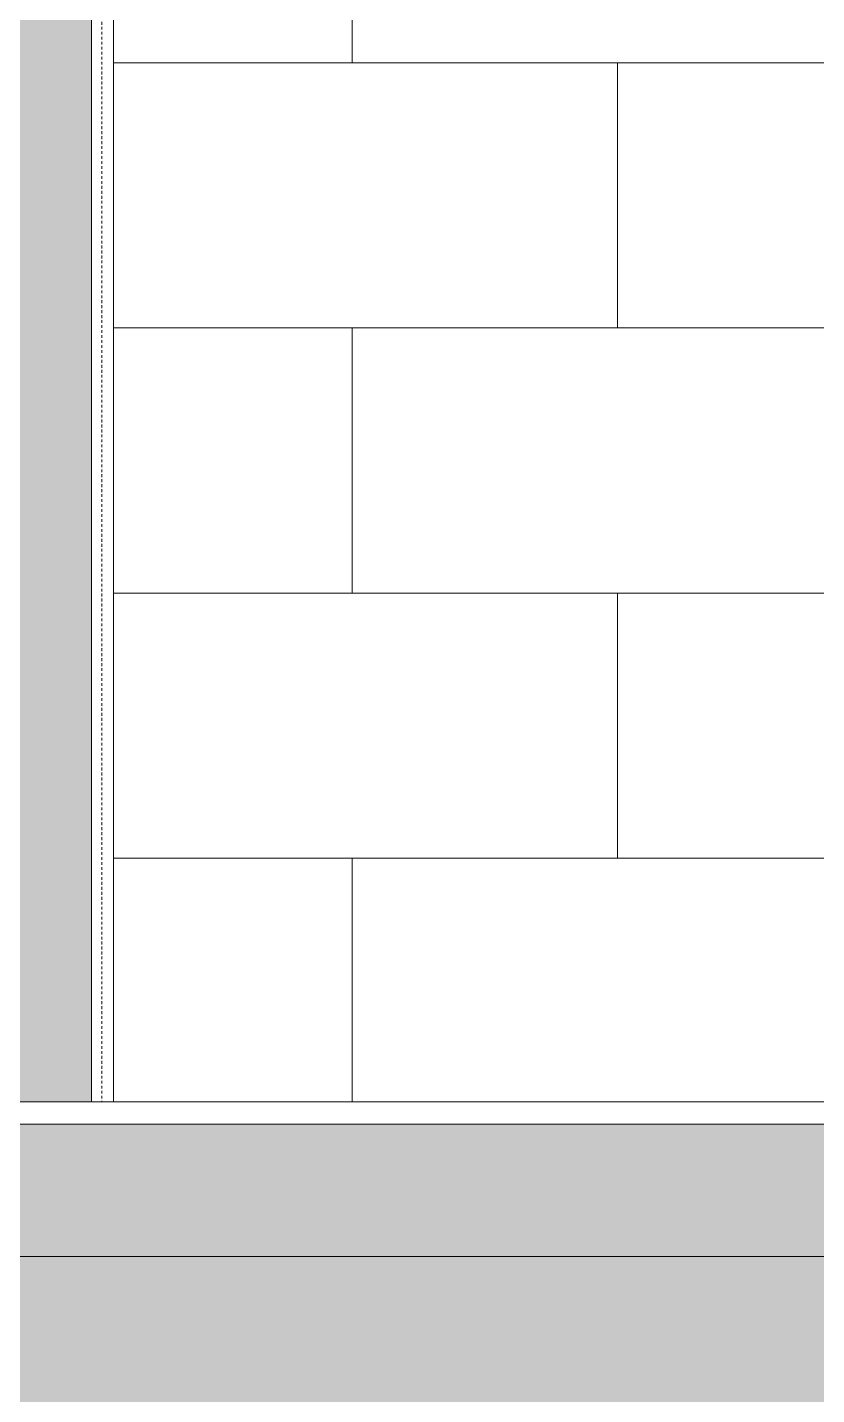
# Model space of a CAD drawing. Header units: inches. Extents: x 21386 to 98546, y -290 to 853.
# Drawn here: x 36181.1 to 36216.9, y -12.2 to 49.6 of the extents above; entities that cross this region are included whole.
import ezdxf

# ---------------------------------------------------------------- set-up
doc = ezdxf.new("R2010")
doc.units = ezdxf.units.IN
doc.header["$MEASUREMENT"] = 0
doc.linetypes.add('Grid Line 1_2_', pattern=[0.8749999999999999, 0.4999999999999999, -0.125, 0.125, -0.125])
doc.linetypes.add('Hidden 1_8_', pattern=[0.1875, 0.125, -0.06249999999999999])
for name, color, linetype, lineweight in [('A-FLOR', 192, 'Continuous', 13), ('A-FLOR-LEVL', 51, 'Continuous', 9), ('A-FLOR-PATT', 8, 'Continuous', 25), ('A-WALL-PATT', 111, 'Continuous', 25), ('C-TOPO', 7, 'Continuous', 13), ('I-WALL', 2, 'Continuous', 13), ('S-COLS', 52, 'Continuous', 13)]:
    doc.layers.add(name, color=color, linetype=linetype, lineweight=lineweight)

# ---------------------------------------------------------------- blocks, each defined once
blk = doc.blocks.new('Locker Rooms and Restrooms_rvt-4-Building Section - East_West looking South')
at = {"layer": 'A-WALL-PATT', "lineweight": 9}
h = blk.add_hatch(dxfattribs=at)
h.set_pattern_fill('FP_57', color=8, style=0, pattern_type=2)
h.set_pattern_definition([(0, (-87188.195, 12), (-48, 24), [48, 0, 0, 0]), (90, (-87164.195, 0), (-48, 2.939152317953648e-15), [12, -12]), (90, (-87176.195, 12), (-48, 2.939152317953648e-15), [12, -12]), (90, (-87152.195, 12), (-48, 2.939152317953648e-15), [12, -12]), (0, (-87188.195, 24), (-48, 24), [48, 0, 0, 0]), (90, (-87140.195, 0), (-48, 2.939152317953648e-15), [12, -12])])
h.paths.add_polyline_path([(-25521.66250732252, 1.000000000000455), (-25482.26522535242, 1.000000000000455), (-25482.26522535242, 96.19668249214281), (-25561.76522535241, 96.19668249214281), (-25561.76522535241, 1.000000000000455), (-25556.75525732251, 1.000000000000455)], flags=0)
h.paths.add_polyline_path([(-25529.10105628207, 26.43753689481309), (-25529.10105628207, 42.68753689481263), (-25497.10105628207, 42.68753689481263), (-25497.10105628207, 26.43753689481309), (-25521.66250732252, 26.43753689481309)], flags=0)
blk = doc.blocks.new('Struct_Xcel_Sports Complex_rvt-4-Building Section - East_West looking South')
at = {"layer": 'A-FLOR-PATT', "lineweight": 9}
h = blk.add_hatch(dxfattribs=at)
h.set_pattern_fill('FP_58', color=256, style=0, pattern_type=2)
h.set_pattern_definition([(49.99999999999999, (-87780.871, 98.42), (55.08540092433552, -4.819842010399984), [5.76, -63.36]), (355, (-87780.871, 98.42), (-10.65568887076341, 57.76853117995548), [4.608000000000001, -50.688]), (100.451, (-87776.281, 98.01799999999999), (44.42946763329039, 52.94866132228842), [4.895, -53.848]), (46.184, (-87780.871, 113.78), (81.96444173651602, -12.71212223907837), [8.64, -95.04]), (96.636, (-87774.041, 112.721), (71.78149636030851, 74.81237833590787), [7.343, -80.77199999999999]), (351.184, (-87780.871, 113.78), (71.78194683429966, 74.81243234033883), [6.912000000000001, -76.032]), (21, (-87773.19099999999, 109.94), (45.84207144938917, -30.92146111083851), [5.76, -63.36]), (326, (-87773.19099999999, 109.94), (18.68706418402729, 55.69147629738364), [4.608000000000001, -50.688]), (71.45100000000001, (-87769.371, 107.363), (64.52890835799828, 24.77010932808051), [4.895, -53.848]), (37.50000000000001, (-87780.871, 98.42), (0.933894640541661, 25.56681620382889), [2.534, -47.53899999999999, 2.534, -48.922, -50.88]), (37.50000000000001, (-87780.871, 98.42), (0.933894640541661, 25.56681620382889), [-101.53, 2.534, -48.346]), (7.499999999999999, (-87780.871, 98.42), (20.20403996418253, 30.29130269773347), [2.534, -26.803, 2.534, -46.387, -19.392]), (7.499999999999999, (-87780.871, 98.42), (20.20403996418253, 30.29130269773347), [-78.259, 2.534, -16.858]), (327.5, (-87797.998, 98.42), (40.99778450279307, -1.732402627145404), [2.534, -16.666, 2.534, -57.37, -79.488]), (327.5, (-87797.998, 98.42), (40.99778450279307, -1.732402627145404), [-79.104, 2.534, -76.954]), (317.5, (-87805.67800000001, 98.42), (44.78888311775997, 7.687838582048734), [2.534, -22.426, 2.534, -37.248, -56.448]), (317.5, (-87805.67800000001, 98.42), (44.78888311775997, 7.687838582048734), [-64.742, 2.534, -53.91399999999999])])
h.paths.add_polyline_path([(-26273.39022535241, -5.999999999999999), (-22066.14022535248, -5.999999999999999), (-22066.14022535248, 0), (-26273.39022535241, 0), (-26273.39022535241, -1.695743620673511)], flags=0)
at = {"layer": 'A-FLOR', "color": 7}
for p, q in [((-22066.14022535249, 0), (-26273.39022535241, 0)), ((-26273.39022535241, -5.999999999999999), (-22066.14022535249, -5.999999999999999))]:
    blk.add_line(p, q, dxfattribs=at)
blk = doc.blocks.new('C-Channel-Column - C10X25-1255484-Building Section - East_West looking South')
at = {"layer": 'S-COLS', "color": 8, "linetype": 'Hidden 1_8_', "lineweight": 9}
blk.add_line((-25562.29122535241, 96.67968749999538), (-25562.29122535241, 1.000000000000295), dxfattribs=at)

msp = doc.modelspace()

# ---------------------------------------------------------------- hatches: boundary and pattern name
at = {"layer": 'A-WALL-PATT', "lineweight": 9}
h = msp.add_hatch(dxfattribs=at)
h.set_pattern_fill('FP_47', color=8, style=0, pattern_type=2)
h.set_pattern_definition([(90, (-86666.32, -1108), (-193, -193), [48, -145]), (180, (-86666.32, -1108), (-2.363568322354392e-14, -193), [96.25, -96.75]), (270, (-86762.57, -1060), (-193, -193), [48, -145]), (180, (-86666.32, -1060), (-2.363568322354392e-14, -193), [96.25, -96.75]), (270, (-86762.82, -1060), (-193, -193), [48, -145]), (180, (-86762.82, -1060), (-2.363568322354392e-14, -193), [96.25, -96.75]), (90, (-86859.07, -1108), (-193, -193), [48, -145]), (180, (-86762.82, -1108), (-2.363568322354392e-14, -193), [96.25, -96.75]), (90, (-86714.32, -1059.75), (-193, -193), [48, -145]), (180, (-86666.07, -1059.75), (-2.363568322354392e-14, -193), [48.25, -144.75]), (180, (-86666.07, -1011.75), (-2.363568322354392e-14, -193), [48.25, -144.75]), (90, (-86810.82, -1059.75), (-193, -193), [48, -145]), (180, (-86714.57, -1059.75), (-2.363568322354392e-14, -193), [96.25, -96.75]), (270, (-86714.57, -1011.75), (-193, -193), [48, -145]), (180, (-86714.57, -1011.75), (-2.363568322354392e-14, -193), [96.25, -96.75]), (180, (-86811.07, -1059.75), (-2.363568322354392e-14, -193), [48, -145]), (270, (-86811.07, -1011.75), (-193, -193), [48, -145]), (180, (-86811.07, -1011.75), (-2.363568322354392e-14, -193), [48, -145]), (90, (-86666.32, -1011.5), (-193, -193), [48, -145]), (180, (-86666.32, -1011.5), (-2.363568322354392e-14, -193), [96.25, -96.75]), (270, (-86762.57, -963.5), (-193, -193), [48, -145]), (180, (-86666.32, -963.5), (-2.363568322354392e-14, -193), [96.25, -96.75]), (270, (-86762.82, -963.5), (-193, -193), [48, -145]), (180, (-86762.82, -963.5), (-2.363568322354392e-14, -193), [96.25, -96.75]), (270, (-86859.07, -963.5), (-193, -193), [48, -145]), (180, (-86762.82, -1011.5), (-2.363568322354392e-14, -193), [96.25, -96.75]), (90, (-86714.32, -963.25), (-193, -193), [48, -145]), (180, (-86666.07, -963.25), (-2.363568322354392e-14, -193), [48.25, -144.75]), (180, (-86666.07, -915.25), (-2.363568322354392e-14, -193), [48.25, -144.75]), (90, (-86810.82, -963.25), (-193, -193), [48, -145]), (180, (-86714.57, -963.25), (-2.363568322354392e-14, -193), [96.25, -96.75]), (270, (-86714.57, -915.25), (-193, -193), [48, -145]), (180, (-86714.57, -915.25), (-2.363568322354392e-14, -193), [96.25, -96.75]), (180, (-86811.07, -963.25), (-2.363568322354392e-14, -193), [48, -145]), (270, (-86811.07, -915.25), (-193, -193), [48, -145]), (180, (-86811.07, -915.25), (-2.363568322354392e-14, -193), [48, -145])])
h.paths.add_polyline_path([(37002.21854632435, 1.000000000000455), (37116.78911926091, 1.000000000000455), (37116.78911926091, 98.24999999999112), (37122.16431809542, 98.27314087074204), (37068.66140319168, 156.3115905518439), (36928.91411926091, 4.68718237938151), (36928.91411926091, 1.000000000000455), (36999.13556033223, 1.000000000000455)], flags=0)
h.paths.add_polyline_path([(36825.26112943904, 1.000000000000455), (36827.28911926093, 1.000000000000455), (36827.28911926093, 98.24999999998975), (36903.91411926091, 98.24999999998975), (36903.91411926091, 1.000000000000455), (36918.91411926091, 1.000000000000455), (36918.91411926091, 176.0000000000002), (36801.17638071324, 176.0000000000002), (36797.44909639544, 164.3125000002658), (36802.13531492341, 164.3125000002624), (36802.1978149234, 160.1875000002644), (36802.32281492341, 160.1875000002644), (36802.32281492341, 157.5625000002665), (36824.1978149234, 157.5625000002665), (36824.1978149234, 155.9999999999843), (36826.19781492339, 155.9999999999843), (36826.19781492339, 113.999999999987), (36795.673643346, 113.9285916745064), (36795.18024067841, 113.1064708652625), (36795.02938122088, 112.5011346713331), (36794.36022132685, 108.2388370881399), (36794.13887245473, 104.3854613441219), (36794.12361929753, 101.3124999999902), (36786.19781492336, 101.3124999999902), (36786.23012969854, 105.7220063793272), (36785.97195964611, 109.0472636222514), (36785.13846207585, 113.3049788840094), (36784.62529671919, 113.999999999987), (36754.19781492339, 114.0183915586785), (36754.19781492339, 155.9999999999843), (36756.19781492339, 155.9999999999843), (36756.19781492339, 157.5625000002665), (36778.0728149234, 157.5625000002665), (36778.14603822811, 160.1875000002644), (36778.2603149234, 160.1875000002644), (36778.32281492341, 164.3125000002624), (36782.946212505, 164.3135063793268), (36779.21924913357, 176.0000000000002), (36639.41411926091, 176.0000000000002), (36639.41411926091, 1.000000000000455), (36786.62583729081, 1.000000000000455)], flags=0)
h.paths.add_polyline_path([(36628.03911926092, 1.000000000000455), (36629.41411926091, 1.000000000000455), (36629.41411926091, 176.0000000000002), (36349.91411926091, 176.0000000000002), (36349.91411926091, 1.000000000000455), (36586.03911926091, 1.000000000000455), (36586.03911926091, 98.24999999998975), (36628.03911926092, 98.24999999998975), (36628.03911926092, 76.42625637932677)], flags=0)
h.paths.add_polyline_path([(36339.91411926091, 1.000000000000455), (36339.91411926091, 176.0000000000002), (36135.60898938814, 176.0000000000002), (36131.88170507034, 164.3125000002658), (36136.56792359833, 164.3125000002624), (36136.63042359833, 160.1875000002644), (36136.75542359833, 160.1875000002644), (36136.75542359833, 157.5625000002665), (36158.63042359833, 157.5625000002665), (36158.63042359833, 155.9999999999843), (36160.63042359834, 155.9999999999843), (36160.63042359834, 113.999999999987), (36130.10625195153, 113.9285915775483), (36129.59046747763, 113.3475659712117), (36129.53911717032, 113.2778223592206), (36128.70572395156, 107.1129647830321), (36128.57148112972, 104.3854613443791), (36128.55622797253, 101.3124999999902), (36120.63042359836, 101.3124999999902), (36120.66273837354, 105.7220063793272), (36120.40456832111, 109.0472636222514), (36119.55965065528, 113.4338058812016), (36119.39428642832, 113.5848784528973), (36119.07556770087, 113.999999999987), (36088.63042359834, 113.999999999987), (36088.63042359834, 155.9999999999843), (36090.63042359833, 155.9999999999843), (36090.63042359833, 157.5625000002665), (36112.50542359833, 157.5625000002665), (36112.57864690303, 160.1875000002644), (36112.69292359833, 160.1875000002644), (36112.75542359833, 164.3125000002624), (36117.3788211799, 164.3135063793268), (36113.65185780848, 176.0000000000002), (36060.41411926091, 176.0000000000002), (36060.41411926091, 1.000000000000455), (36184.03911926091, 1.000000000000455), (36184.03911926091, 98.24999999998975), (36264.5391192609, 98.24999999998975), (36264.5391192609, 1.000000000000455), (36315.64434188406, 1.000000000000455)], flags=0)
h.paths.add_polyline_path([(36007.2891192609, 1.000000000000455), (36050.41411926091, 1.000000000000455), (36050.41411926091, 176.0000000000002), (35770.91411926091, 176.0000000000002), (35770.91411926091, 146.5000000002078), (36007.2891192609, 146.5000000002078), (36007.2891192609, 76.42625637932677)], flags=0)
h.paths.add_polyline_path([(36928.91411926091, 6.162717273885391), (37067.94586113983, 157.0953399502152), (37050.50709064208, 176.0000000000002), (36928.91411926091, 176.0000000000002), (36928.91411926091, 6.181594898574303)], flags=0)
h.paths.add_polyline_path([(38947.41411926089, 98.24999999999112), (38947.41411926092, 176.0000000000002), (38665.91411926092, 176.0000000000002), (38665.91411926092, 98.24999999999112), (38944.82996229081, 98.24999999999112)], flags=0)
h.paths.add_polyline_path([(38076.91411926091, 98.24999999999112), (38076.91411926091, 176.0000000000002), (37797.41411926092, 176.0000000000002), (37797.41411926092, 98.24999999999112), (38049.96483729081, 98.24999999999112)], flags=0)
h.paths.add_polyline_path([(38086.91411926092, 98.24999999999112), (38171.78797585616, 98.24999999999112), (38225.98483880444, 157.0530449887537), (38208.50709064209, 176.0000000000002), (38086.91411926092, 176.0000000000002), (38086.91411926092, 115.4872563793269)], flags=0)
h.paths.add_polyline_path([(38188.15945285233, 98.24999999999112), (38280.16431809541, 98.27314087074545), (38226.66140319168, 156.3115905518432), (38173.14792842865, 98.24999999999112), (38188.15828836965, 98.24999999999112)], flags=0)
h.paths.add_polyline_path([(37787.41411926091, 98.24999999999112), (37787.41411926091, 176.0000000000002), (37507.91411926092, 176.0000000000002), (37507.91411926092, 98.24999999999112), (37769.22283729081, 98.24999999999112)], flags=0)
h.paths.add_polyline_path([(37497.91411926091, 98.24999999999112), (37497.91411926091, 176.0000000000002), (37218.41411926092, 176.0000000000002), (37218.41411926092, 98.24999999999112), (37488.48083729081, 98.24999999999112)], flags=0)
h.paths.add_polyline_path([(38330.70683729081, 98.24999999999112), (38366.41411926091, 98.24999999999112), (38366.41411926091, 176.0000000000002), (38244.80755905368, 176.0000000000002), (38227.37588438515, 157.0163817635114), (38281.53484386454, 98.24999999999112), (38295.61408729081, 98.24999999999112)], flags=0)
h.paths.add_polyline_path([(38376.41411926092, 98.24999999999112), (38655.91411926091, 98.24999999999112), (38655.91411926091, 176.0000000000002), (38376.41411926092, 176.0000000000002), (38376.41411926092, 115.4872563793269)], flags=0)
h.paths.add_polyline_path([(37172.64608729081, 98.24999999999112), (37208.41411926091, 98.24999999999112), (37208.41411926091, 176.0000000000002), (37086.80755905368, 176.0000000000002), (37069.37588438515, 157.0163817635134), (37123.53484386455, 98.24999999999112), (37137.55333729081, 98.24999999999112)], flags=0)
h.paths.add_polyline_path([(38955.41411926092, 146.2500000001037), (38955.41511926096, 146.2500000001037), (38955.41411926092, 149.6656313793269)], flags=0)
h.paths.add_polyline_path([(35475.30474425964, 146.5000000002078), (35475.24396196609, 148.0625000002055), (35474.7692810325, 148.4608045965039), (35474.8395859273, 148.5445907074706), (35475.41411925964, 148.0625000002055), (35475.41411926114, 176.0000000000002), (35472.1738848859, 176.0000000000002), (35472.1738848859, 146.5000000002078), (35473.30474426101, 146.5000000002078), (35473.30474426101, 148.1364976000945), (35472.76928103386, 148.5858045965049), (35472.83958592867, 148.6695907074695), (35473.41411926101, 148.1364976000945), (35473.41411926101, 146.5000000002078), (35474.8395859273, 146.5000000002078)], flags=0)
h.paths.add_polyline_path([(35672.4310247908, 146.5000000002078), (35760.9141192609, 146.5000000002078), (35760.9141192609, 176.0000000000002), (35483.41411926114, 176.0000000000002), (35483.41411926114, 146.5000000002078), (35663.6578372908, 146.5000000002078)], flags=0)
h.paths.add_polyline_path([(36798.00874453178, 157.5625000002665), (36798.00874453178, 157.6234296086481), (36797.7446899234, 157.7193297404449), (36797.7446899234, 157.6581930573418), (36797.7446899234, 157.5625000002665), (36797.96343992339, 157.5625000002665)], flags=0)
h.paths.add_polyline_path([(36117.03079026444, 157.5625000002665), (36117.12885320671, 157.6234296086481), (36117.12885320671, 157.7059500366645), (36116.91755693221, 157.5625000002665)], flags=0)
h.paths.add_polyline_path([(36782.59818158951, 157.5625000002665), (36782.69624453178, 157.6234296086481), (36782.69624453178, 157.7059500366645), (36782.48494825728, 157.5625000002665)], flags=0)
h.paths.add_polyline_path([(36118.00542359833, 157.5625000002665), (36119.51236712496, 157.6234296086481), (36118.69465423848, 160.1875000002658), (36114.75542359833, 160.1875000002644), (36114.75542359833, 157.9375000002637), (36118.00542359833, 157.9375000002637), (36118.00542359833, 157.5781250002635)], flags=0)
h.paths.add_polyline_path([(36796.8228149234, 157.5625000002665), (36796.8228149234, 157.9375000002637), (36800.07281492341, 157.9375000002637), (36800.07281492341, 160.1875000002644), (36796.13358428323, 160.1875000002658), (36795.29644021184, 157.5625000002665), (36795.39902479081, 157.5625000002665)], flags=0)
h.paths.add_polyline_path([(36783.57281492339, 157.5625000002665), (36785.07975845005, 157.6234296086481), (36784.26204556358, 160.1875000002658), (36780.3228149234, 160.1875000002644), (36780.3228149234, 157.9375000002637), (36783.57281492339, 157.9375000002637), (36783.57281492339, 157.5781250002635)], flags=0)
h.paths.add_polyline_path([(36131.25542359833, 157.9375000002637), (36132.13199398994, 157.6234296086481), (36132.17729859833, 157.5625000002665), (36132.44135320671, 157.6234296086481), (36132.17729859833, 157.7193297404449), (36132.06792359833, 157.7452143475423)], flags=0)
h.paths.add_polyline_path([(36129.72904888674, 157.5625000002665), (36131.25542359833, 157.6234296086481), (36131.25542359833, 157.9375000002637), (36134.50542359833, 157.9375000002637), (36134.50542359833, 160.1875000002644), (36130.56619295814, 160.1875000002658), (36129.73403188717, 157.5781250002635)], flags=0)
h.paths.add_polyline_path([(38226.66342752802, 157.7893064796799), (38243.36019654998, 176.0000000000002), (38209.8774027055, 176.0000000000002), (38226.47211541669, 157.996855691787)], flags=0)
h.paths.add_polyline_path([(37068.66342752803, 157.7893064796812), (37085.36019654998, 176.0000000000002), (37051.87740270551, 176.0000000000002), (37068.47211541668, 157.9968556917945)], flags=0)
h.paths.add_polyline_path([(36786.62583729081, 164.3125000002658), (36786.88531492341, 164.3135063793268), (36786.88531492341, 176.0000000000002), (36782.49051585986, 176.0000000000002), (36786.21780017766, 164.3125000002658)], flags=0)
h.paths.add_polyline_path([(36794.17782966916, 164.3125000002658), (36797.90511398697, 176.0000000000002), (36793.51031492341, 176.0000000000002), (36793.51031492341, 164.3125000002658)], flags=0)
h.paths.add_polyline_path([(36120.65040885256, 164.3125000002658), (36121.31792359831, 164.3135063793268), (36121.31792359831, 176.0000000000002), (36116.92312453475, 176.0000000000002), (36120.65008790618, 164.3135063793268)], flags=0)
h.paths.add_polyline_path([(36128.61043834406, 164.3125000002658), (36132.33772266187, 176.0000000000002), (36127.94292359831, 176.0000000000002), (36127.94292359831, 164.3125000002658)], flags=0)
at = {"layer": 'C-TOPO', "lineweight": 9}
h = msp.add_hatch(dxfattribs=at)
h.set_pattern_fill('FP_46', color=8, style=0, pattern_type=2)
h.set_pattern_definition([(0, (-87780.871, 98.42), (48, 48), [48, -48]), (0, (-87780.871, 116.42), (48, 48), [48, -48]), (0, (-87780.871, 134.42), (48, 48), [48, -48]), (90, (-87774.871, 140.42), (-48, 48), [48, -48]), (90, (-87756.871, 140.42), (-48, 48), [48, -48]), (90, (-87738.871, 140.42), (-48, 48), [48, -48])])
h.paths.add_polyline_path([(39594.04583729081, -79.81774362067311), (39688.66411926084, -79.81774362067311), (39688.66411926084, -47.99999999999999), (39675.66411926084, -47.99999999999999), (39675.66411926084, -35.99999999999999), (39680.66411926084, -35.99999999999999), (39680.66411926084, -5.999999999999999), (35473.41411926091, -5.999999999999999), (35473.41411926091, -35.99999999999999), (35478.41411926091, -35.99999999999999), (35478.41411926091, -47.99999999999999), (35460.41411926091, -47.99999999999999), (35460.41411926091, -35.99999999999999), (35463.41411926089, -35.99999999999999), (35463.41411926089, -3.062723408220335e-10), (35382.91583729081, 0), (35382.91583729081, -79.81774362067311), (39556.725854103, -79.81774362067311)], flags=0)

# ---------------------------------------------------------------- linework, layer by layer
at = {"layer": 'A-FLOR', "color": 7}
for p, q in [((37151.94840190504, 1.000000000000007), (35765.97661926092, 1.000000000000007)), ((35765.97661926092, 0), (37151.94840190504, 0))]:
    msp.add_line(p, q, dxfattribs=at)
at = {"layer": 'A-FLOR-LEVL', "linetype": 'Grid Line 1_2_'}
msp.add_line((35189.480689969, 0), (40068.16587143502, 0), dxfattribs=at)
at = {"layer": 'I-WALL', "color": 8, "lineweight": 9}
msp.add_line((36184.03911926091, 1.000000000000294), (36184.03911926091, 98.24999999998998), dxfattribs=at)
at = {"layer": 'S-COLS', "color": 8, "lineweight": 9}
msp.add_line((36185.03911926091, 1.00000000000029), (36185.03911926091, 96.67968749999538), dxfattribs=at)

# ---------------------------------------------------------------- block references
at = {"color": 170, "lineweight": 5}
for name in ['Locker Rooms and Restrooms_rvt-4-Building Section - East_West looking South', 'Struct_Xcel_Sports Complex_rvt-4-Building Section - East_West looking South']:
    msp.add_blockref(name, (61746.80434461332, 0), dxfattribs=at)
at = {"layer": 'S-COLS', "color": 8, "linetype": 'Hidden 1_8_', "lineweight": 9}
msp.add_blockref('C-Channel-Column - C10X25-1255484-Building Section - East_West looking South', (61746.80434461332, 0), dxfattribs=at)

doc.saveas('drawing.dxf')
